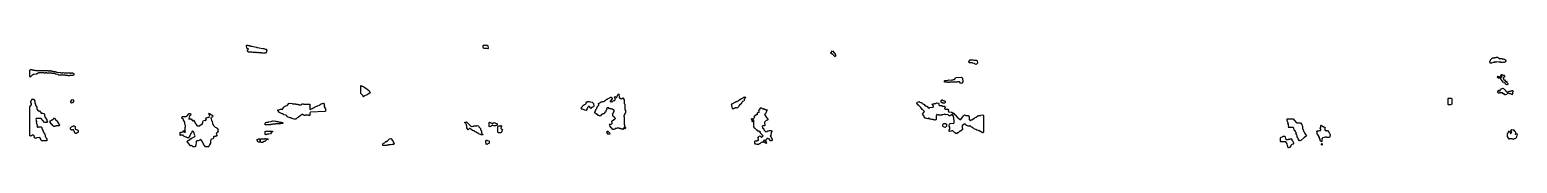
# Model space of a CAD drawing. Header units: millimetres. Extents: x 0 to 8202, y 0 to 569.
import ezdxf

# ---------------------------------------------------------------- set-up
doc = ezdxf.new("R2010")
doc.units = ezdxf.units.MM
doc.layers.add('C', color=7, linetype='Continuous')

msp = doc.modelspace()

# ---------------------------------------------------------------- linework, layer by layer
at = {"layer": 'C'}
for points in [[(1288.5, 524.3), (1287.2, 525.7), (1285.8, 524.3), (1281.6, 524.3), (1280.2, 525.7), (1277.5, 525.7), (1276, 524.3), (1274.6, 525.7), (1262.1, 525.7), (1260.7, 527.2), (1255.1, 525.7), (1253.7, 527.2), (1249.7, 527.2), (1248.2, 525.7), (1246.8, 527.2), (1232.9, 527.2), (1231.5, 528.6), (1225.9, 527.2), (1224.5, 528.6), (1212, 528.6), (1210.6, 530), (1206.5, 528.6), (1201.5, 535.1), (1201.5, 539.4), (1205.7, 545.1), (1203.7, 547.2), (1200.9, 547.2), (1197.3, 550.8), (1197.3, 556.5), (1194.6, 559.4), (1194.6, 566.6), (1196.8, 568.8), (1198.2, 567.4), (1203.8, 567.4), (1205.1, 565.9), (1210.7, 565.9), (1212.1, 564.5), (1217.7, 564.5), (1219.1, 563.1), (1224.6, 563.1), (1231.6, 560.2), (1251.1, 557.4), (1252.4, 555.9), (1258, 555.9), (1264.9, 553.1), (1284.4, 550.2), (1285.8, 548.8), (1291.4, 548.8), (1298.3, 545.9), (1303.9, 545.9), (1307.4, 542.3), (1307.4, 539.4), (1304.7, 536.5), (1304.7, 530.8), (1299.7, 524.3), (1288.5, 524.3)], [(2520.4, 550), (2508.3, 550), (2507, 551.4), (2505.6, 550), (2502.8, 551.5), (2499.4, 555.1), (2499.4, 566.6), (2501.5, 568.8), (2524.6, 567.4), (2526.6, 565.2), (2528, 549.4), (2525.9, 547.1), (2520.4, 550)], [(4427.7, 515.8), (4423.2, 520), (4420.9, 520), (4417.9, 523.7), (4417.9, 525.2), (4426.7, 536), (4437.7, 523.8), (4443.4, 513.7), (4443.4, 506.5), (4440.5, 502.8), (4427.7, 515.8)], [(8053, 469.3), (8050.2, 475.1), (8054, 485.2), (8058.3, 491.7), (8060.2, 491.7), (8063, 495.9), (8064.9, 495.9), (8065.9, 497.4), (8071.6, 497.4), (8072.5, 498.8), (8077.3, 498.8), (8078.2, 500.2), (8085.8, 500.2), (8086.7, 501.7), (8093.5, 501.7), (8097.3, 498.8), (8099.2, 498.8), (8101.1, 495.9), (8103, 495.9), (8106.7, 490.3), (8110.5, 494.5), (8117.2, 494.5), (8118.1, 493.1), (8123.8, 493.1), (8128.5, 490.2), (8132.3, 490.2), (8137.1, 487.3), (8139.5, 483.7), (8139.5, 482.2), (8135.2, 475.8), (8132.3, 472.9), (8124.8, 474.3), (8123.8, 472.9), (8115.3, 472.9), (8113.3, 471.4), (8112.3, 472.9), (8110.4, 472.9), (8106.7, 478.6), (8105.8, 478.6), (8103, 474.3), (8086.8, 475.7), (8085.9, 474.3), (8081, 474.3), (8080.1, 475.7), (8078.3, 475.7), (8074.5, 472.9), (8069.8, 472.9), (8065.9, 470), (8064, 471.4), (8059.3, 468.6), (8056.4, 468.6), (8055.5, 470), (8054.6, 468.6), (8053, 469.3)], [(0, 395.1), (0, 429.5), (2.9, 433.1), (12, 433.1), (13.1, 431.7), (17.6, 431.7), (18.7, 430.2), (31.1, 430.2), (32.3, 428.8), (50.3, 428.8), (51.4, 427.4), (57, 427.4), (58.1, 428.8), (72.8, 428.8), (73.9, 427.4), (77.2, 427.4), (78.4, 428.8), (94.2, 428.8), (95.4, 427.4), (103.2, 427.4), (105.5, 424.5), (107.7, 424.5), (109.9, 427.4), (112.3, 427.4), (113.4, 426), (115.6, 427.4), (116.8, 425.9), (121.3, 425.9), (122.4, 424.5), (129.2, 424.5), (131.4, 421.7), (141.6, 421.7), (142.7, 420.2), (147.2, 420.2), (148.3, 418.8), (169.7, 417.4), (170.8, 415.9), (175.4, 415.9), (176.5, 414.5), (183.1, 415.9), (184.3, 417.4), (190, 414.5), (221.6, 414.5), (222.7, 413.1), (226, 413.1), (227.1, 414.5), (236.2, 414.5), (237.3, 413.1), (240.7, 413.1), (243.6, 409.5), (243.6, 403.7), (240.7, 400), (220.4, 400), (219.3, 398.6), (210.2, 398.6), (209.1, 400), (197.8, 400), (196.7, 401.5), (185.4, 401.5), (184.3, 402.9), (180.9, 401.4), (179.8, 402.9), (167.4, 402.9), (166.3, 404.3), (165.2, 402.9), (160.6, 402.9), (155, 405.7), (146, 407.2), (144.8, 408.6), (140.3, 408.6), (138.1, 411.5), (122.3, 411.5), (121.2, 412.9), (95.3, 412.9), (94.1, 414.3), (90.9, 414.3), (89.7, 412.8), (88.5, 414.3), (86.3, 414.3), (85.2, 412.9), (79.5, 412.9), (78.4, 414.3), (75, 414.3), (72.8, 417.1), (71.7, 415.7), (61.6, 415.7), (60.4, 414.3), (50.3, 414.3), (49.2, 412.9), (45.8, 412.9), (37.9, 408.6), (35.6, 408.6), (34.5, 407.2), (19.9, 405.7), (15.3, 402.9), (13.1, 402.9), (2.9, 391.4), (0, 395.1)], [(5213.1, 462.9), (5207.2, 467.2), (5200, 468.6), (5198.8, 470), (5180.9, 470), (5177.9, 473.7), (5177.9, 476.6), (5185.7, 487.4), (5200.1, 487.4), (5206, 484.5), (5221.6, 484.5), (5224.6, 480.9), (5225.8, 467.9), (5219.2, 461.4), (5213.1, 462.9)], [(1838, 285.1), (1838, 287.9), (1825.5, 300.8), (1825.5, 343.7), (1827.7, 346), (1831.9, 341.7), (1834.7, 341.7), (1843, 337.4), (1859.7, 324.5), (1868, 320.2), (1871.5, 316.6), (1871.5, 313.7), (1878.5, 306.6), (1869.4, 298.6), (1866.6, 298.6), (1861, 294.3), (1858.3, 294.3), (1855.5, 291.5), (1845.8, 288.6), (1840.2, 282.8), (1838, 285.1)], [(5133.9, 356.5), (5127.3, 365.7), (5124.9, 365.7), (5123.8, 367.1), (5122.6, 365.7), (5119, 365.7), (5116.6, 367.1), (5113.1, 362.9), (5110.7, 364.3), (5108.3, 362.9), (5098.7, 362.9), (5097.5, 364.3), (5084.5, 364.3), (5083.3, 362.9), (5071.4, 362.9), (5070.2, 361.5), (5064.1, 361.5), (5061.7, 364.3), (5045, 364.3), (5042, 369.4), (5045.1, 373.1), (5049.9, 373.1), (5052.2, 371.7), (5053.4, 373.1), (5064.1, 374.5), (5065.3, 375.9), (5080.8, 374.5), (5085.7, 377.4), (5086.9, 375.9), (5089.2, 375.9), (5092.7, 378.8), (5098.7, 378.8), (5105.2, 385.2), (5108.2, 390.2), (5138.1, 391.7), (5142.3, 386.6), (5145.9, 365.1), (5139.3, 357.2), (5133.9, 356.5)], [(8092.8, 390.8), (8096.2, 396), (8098.2, 394.5), (8102, 394.5), (8105.4, 389.4), (8103, 384.3), (8095.3, 387.2), (8092.8, 390.8)], [(8129.4, 298.6), (8124.7, 300), (8120.9, 304.3), (8110.4, 304.3), (8107.7, 308.5), (8103.9, 302.9), (8097.2, 302.9), (8094.7, 306.5), (8094.7, 309.4), (8100, 318.8), (8103, 318.8), (8105.7, 314.6), (8110.4, 323), (8113.3, 325.9), (8117.1, 325.9), (8119, 328.8), (8123.8, 330.2), (8135.2, 318.8), (8139, 313.1), (8142.8, 310.2), (8145.6, 310.2), (8148.1, 306.6), (8147.1, 299.4), (8144.7, 295.8), (8136.6, 293.6), (8133.2, 294.3), (8129.4, 298.6)], [(8135.1, 357.2), (8131.3, 358.6), (8129.4, 361.5), (8124.7, 364.3), (8119, 370.1), (8107.1, 388), (8110.4, 393.1), (8112.3, 393.1), (8113.3, 394.6), (8115.3, 391.7), (8117.1, 391.7), (8119.4, 395.1), (8117.1, 398.6), (8115.3, 398.6), (8114.3, 397.1), (8110.9, 402.3), (8113.3, 405.9), (8117.2, 405.9), (8123.8, 401.7), (8125.6, 403.1), (8129.5, 403.1), (8132.9, 398), (8124.3, 386.5), (8124.3, 385.2), (8128.6, 377.4), (8132.4, 375.9), (8138.1, 367.3), (8139.9, 366), (8142.7, 370.3), (8145.2, 366.6), (8143.3, 363.7), (8149.9, 356.6), (8150.9, 352.3), (8148.4, 348.5), (8147.5, 350), (8146.6, 348.6), (8137.9, 352.9), (8135.1, 357.2)], [(60.9, 49.4), (54.7, 57.2), (39, 55.7), (37.9, 54.3), (31.1, 54.3), (28.8, 52.9), (25.9, 56.5), (25.9, 60.8), (23.7, 63.7), (23.7, 66.5), (19.8, 71.4), (17.6, 70), (13.1, 70), (9.7, 67.2), (5.2, 67.2), (4.1, 65.7), (0, 69.4), (0, 228), (10.1, 240.9), (10.1, 246.5), (6.8, 250.8), (6.8, 258), (10.1, 262.3), (11.3, 268), (14.2, 271.7), (15.4, 270.2), (21, 268.8), (27.2, 260.9), (27.2, 258), (26.1, 256.6), (27.2, 255.2), (27.2, 248), (31.7, 242.3), (31.7, 236.6), (38.5, 225.2), (39.6, 215.2), (46.9, 205.9), (53.7, 205.9), (62.7, 193.1), (69.4, 193.1), (75.1, 190.2), (78.5, 190.2), (81.3, 186.6), (81.3, 176.6), (82.5, 175.2), (82.5, 172.3), (93.7, 155.2), (94.8, 149.5), (98.3, 145.1), (95.4, 141.5), (81.7, 141.5), (63.7, 162.9), (35.6, 162.9), (32.9, 159.4), (35.1, 153.7), (35.1, 148), (38.5, 143.7), (36.3, 138), (39.6, 133.7), (39.6, 129.5), (41.9, 126.6), (38.5, 120.9), (42.4, 115.9), (46.8, 115.9), (47.9, 117.4), (63.8, 117.4), (66.7, 113.7), (66.7, 108), (68.9, 105.2), (68.9, 102.3), (74.6, 95.2), (74.6, 92.3), (75.7, 90.9), (74.6, 88), (82.5, 76.6), (82.5, 73.7), (84.7, 70.9), (85.8, 63.7), (89.2, 59.5), (90.3, 53.7), (93.7, 49.5), (96, 43.7), (93.1, 40), (87.5, 40), (86.3, 38.6), (66.5, 39.3), (62, 45.1), (60.9, 49.4)], [(226.5, 256.6), (232.7, 265.9), (238.4, 267.4), (241.3, 263.7), (241.3, 256.5), (235.1, 250), (232.8, 250), (229.4, 247.1), (226.5, 250.8), (226.5, 256.6)], [(1457.5, 159.3), (1445.7, 162.9), (1438.8, 167.2), (1433.2, 167.2), (1422, 172.9), (1416.5, 180.1), (1413.7, 181.5), (1401.2, 182.9), (1398.4, 184.3), (1394.2, 188.6), (1391.5, 188.6), (1377.5, 195.8), (1368.4, 206.5), (1368.4, 208), (1370.6, 210.2), (1378.9, 211.7), (1383.1, 214.5), (1394.2, 214.5), (1400.5, 225.2), (1403.9, 228.8), (1412.3, 233.1), (1419.3, 234.5), (1430.4, 247.4), (1447.2, 245.9), (1448.6, 244.5), (1456.9, 244.5), (1458.3, 243.1), (1466.6, 243.1), (1468, 241.7), (1476.4, 241.7), (1477.8, 240.2), (1484.7, 240.2), (1486.1, 238.8), (1494.5, 238.8), (1495.8, 237.4), (1499.9, 243.1), (1508.4, 243.1), (1509.8, 241.7), (1541.7, 241.7), (1546.7, 238), (1543.9, 233.7), (1543.9, 229.4), (1542.6, 228), (1543.9, 226.6), (1543.9, 215.2), (1545.9, 213.1), (1557, 217.4), (1562.5, 221.7), (1565.3, 221.7), (1568.1, 224.5), (1570.9, 224.5), (1576.4, 228.8), (1583.4, 230.2), (1586.2, 233.1), (1589, 233.1), (1597.3, 237.4), (1600.1, 240.2), (1602.9, 240.2), (1605.7, 243.1), (1608.5, 243.1), (1615.5, 247.4), (1616.9, 246), (1619.6, 247.4), (1623.2, 242.3), (1623.2, 235.2), (1624.6, 233.7), (1624.6, 230.8), (1623.2, 229.4), (1623.2, 226.6), (1631.6, 216.6), (1630.2, 213.7), (1631.6, 212.3), (1630.1, 210.8), (1630.1, 203.7), (1628, 201.5), (1547.3, 198.6), (1543.9, 195.1), (1546.7, 190.8), (1543.9, 187.9), (1543.9, 182.2), (1541.8, 180), (1538.9, 180), (1537.5, 181.5), (1519.5, 181.5), (1518.1, 180), (1513.9, 180), (1506.9, 182.9), (1502.8, 187.1), (1497.3, 181.5), (1493.1, 180), (1480.6, 168.6), (1475, 165.8), (1466.6, 158.6), (1457.5, 159.3)], [(3060.5, 208.6), (3048.3, 214.3), (3043.4, 214.3), (3039, 219.4), (3048.8, 229.5), (3048.8, 230.9), (3053.1, 235.9), (3059.2, 240.2), (3064.1, 241.6), (3068.3, 246.6), (3068.3, 249.5), (3072.6, 254.5), (3075.1, 254.5), (3076.3, 255.9), (3084.9, 257.4), (3089.8, 254.5), (3100.8, 253.1), (3108.8, 245.2), (3111.2, 230.8), (3108.1, 227.2), (3103.3, 225.8), (3100.8, 222.9), (3097.1, 222.9), (3093.4, 218.5), (3089.1, 223.7), (3089.1, 226.5), (3086.1, 230), (3083.6, 230), (3082.4, 231.4), (3075.8, 223.7), (3075.8, 220.8), (3072.2, 216.5), (3072.2, 212.2), (3067.8, 207.2), (3060.5, 208.6)], [(3216, 102.2), (3198.9, 122.2), (3197.6, 125.1), (3198.9, 126.6), (3196.4, 129.4), (3199.6, 133.1), (3200.9, 131.7), (3208.1, 131.7), (3211.1, 135.2), (3209.9, 148), (3220.3, 157.4), (3225.2, 157.4), (3230.6, 162.3), (3230.6, 163.7), (3225.2, 170.1), (3220.3, 172.9), (3216, 178), (3216, 182.2), (3214.7, 183.7), (3215.9, 185.1), (3213.5, 188), (3218.4, 193.7), (3218.4, 196.6), (3223.3, 202.3), (3223.3, 206.5), (3220.3, 210), (3216.6, 210), (3210.6, 215.7), (3208.1, 214.3), (3205.7, 217.1), (3203.2, 215.7), (3202, 217.2), (3197.1, 217.2), (3192.2, 221.5), (3183.8, 221.5), (3180.8, 218), (3183.3, 215.1), (3175.9, 206.5), (3175.9, 203.7), (3177.2, 202.3), (3174, 198.5), (3172.7, 200), (3168.6, 195.1), (3168.6, 192.2), (3165.5, 188.6), (3161.8, 188.6), (3156.9, 184.3), (3152, 184.3), (3144.7, 175.7), (3137.3, 180), (3134.9, 180), (3130, 184.3), (3127.6, 184.3), (3113.4, 196.5), (3122, 208), (3122, 212.3), (3126.9, 218), (3126.9, 220.9), (3129.3, 223.7), (3129.3, 226.6), (3137.9, 236.6), (3136.6, 245.2), (3141, 250.2), (3147.1, 251.7), (3150.7, 254.5), (3154.4, 254.5), (3155.6, 255.9), (3165.4, 257.4), (3173.9, 264.5), (3178.8, 265.9), (3182.5, 268.8), (3184.9, 268.8), (3189.8, 273.1), (3194.7, 274.5), (3197.1, 277.4), (3203.2, 280.2), (3205.7, 280.2), (3211.3, 273.7), (3211.3, 272.2), (3200.3, 258), (3200.3, 256.6), (3203.3, 253.1), (3208.1, 257.4), (3211.8, 254.6), (3219.1, 263.1), (3222.8, 260.3), (3228.2, 266.6), (3228.2, 269.5), (3230.6, 272.3), (3223.3, 279.4), (3227.7, 284.6), (3235, 277.4), (3237.9, 280.9), (3239.2, 286.6), (3245.2, 293.7), (3244, 295.1), (3247.2, 298.9), (3250.4, 295.1), (3247.9, 290.9), (3250.3, 288), (3250.3, 285.2), (3251.6, 283.7), (3250.3, 282.3), (3251.6, 279.4), (3250.4, 278), (3254.5, 273.1), (3255.7, 274.6), (3260.6, 270.3), (3264.2, 273.1), (3266.7, 273.1), (3270.4, 277.4), (3274.8, 272.3), (3273.5, 270.8), (3277.2, 265.2), (3278.4, 245.2), (3280.8, 242.3), (3280.8, 239.5), (3282.1, 238), (3282.1, 210.9), (3284.5, 208), (3284.5, 193.7), (3282.1, 190.8), (3282.1, 188), (3278.4, 183.7), (3278.4, 180.8), (3276, 176.5), (3276, 173.7), (3277.2, 172.3), (3277.2, 129.5), (3280.9, 125.1), (3278.4, 119.4), (3284.5, 112.3), (3284.5, 109.4), (3281.3, 105.7), (3276.5, 111.4), (3270.4, 102.8), (3266.7, 107.1), (3263.1, 104.3), (3260.6, 104.3), (3258.1, 107.2), (3250.8, 107.2), (3249.6, 108.6), (3239.9, 110), (3233.8, 107.2), (3228.9, 107.2), (3226.5, 104.3), (3220.4, 102.9), (3219.2, 101.4), (3216, 102.2)], [(3874.1, 217.9), (3871.4, 235.1), (3868.7, 238), (3873.5, 243.1), (3889.6, 253.1), (3892.3, 253.1), (3894.9, 255.9), (3900.3, 257.4), (3903, 260.2), (3905.7, 260.2), (3916.4, 268.8), (3919.1, 268.8), (3924.4, 273.1), (3927.1, 273.1), (3929.8, 275.9), (3932.5, 275.9), (3937.8, 280.2), (3940.5, 280.2), (3943.2, 283.1), (3948.1, 279.4), (3942.7, 275.1), (3942.7, 272.2), (3940, 268), (3940, 262.2), (3936.6, 258.6), (3929.9, 257.2), (3927.9, 255.1), (3926.6, 250.8), (3923.9, 247.9), (3923.9, 245.1), (3920.5, 241.5), (3917.8, 241.5), (3909.2, 232.2), (3907.8, 226.5), (3904.4, 222.9), (3900.4, 220), (3897.6, 221.5), (3889.7, 221.5), (3885.6, 218.6), (3883, 218.6), (3878.9, 214.3), (3874.1, 217.9)], [(5089.2, 94.3), (5083.3, 94.3), (5082.1, 92.9), (5071.3, 91.5), (5068.2, 95.1), (5073, 103.7), (5073, 108), (5074.2, 109.5), (5074.2, 115.1), (5069.4, 120.8), (5071.8, 132.3), (5074.9, 135.9), (5095.1, 137.4), (5098, 140.9), (5096.9, 153.7), (5095.7, 155.1), (5095.7, 169.4), (5094.5, 170.8), (5094.5, 175.1), (5088, 184.3), (5085.7, 184.3), (5079.7, 180), (5076.1, 180), (5072.6, 177.2), (5068.9, 177.2), (5062.9, 184.3), (5052.2, 182.9), (5049.8, 185.7), (5047.4, 185.7), (5046.3, 187.1), (5040.4, 184.3), (5033.2, 182.9), (5032, 181.4), (5030.8, 182.9), (5028.5, 182.9), (5027.3, 181.5), (5018.8, 181.5), (5017.7, 182.8), (5016.5, 181.5), (5010.5, 181.5), (5009.3, 182.9), (5004.6, 182.9), (5002.2, 184.3), (4998.1, 178), (4998.1, 158), (4995, 154.3), (4993.8, 155.7), (4989.1, 154.3), (4987.8, 155.7), (4981.9, 155.7), (4980.7, 157.2), (4974.8, 157.2), (4968.8, 160), (4962.8, 160), (4956.9, 167.1), (4952.2, 161.5), (4943.7, 162.9), (4942.6, 164.3), (4937.8, 164.3), (4931.2, 172.2), (4931.2, 175.1), (4922.8, 186.6), (4933.5, 200.8), (4922.3, 212.9), (4921.1, 212.9), (4913.9, 222.9), (4912.8, 222.9), (4900.8, 237.2), (4899.6, 237.2), (4890.7, 248), (4890.7, 249.5), (4893.7, 253.1), (4903.2, 254.5), (4904.4, 256), (4911.6, 250.3), (4912.8, 251.7), (4917.6, 251.7), (4927.1, 241.7), (4930.7, 241.7), (4937.9, 233.1), (4941.5, 233.1), (4943.8, 230.2), (4946.2, 230.2), (4956.9, 218.8), (4958, 218.8), (4962.8, 224.5), (4980.7, 225.9), (4983.6, 229.5), (4983.6, 230.8), (4979.5, 235.8), (4975.2, 239.4), (4978.3, 243.1), (4987.8, 244.5), (4989, 245.9), (4993.8, 245.9), (4999.8, 248.8), (5004.6, 247.4), (5010.6, 250.3), (5013.6, 246.6), (5013.6, 238), (5016.5, 234.5), (5027.3, 234.5), (5030.8, 231.7), (5041.6, 231.7), (5044, 230.2), (5047, 226.6), (5047, 223.7), (5044.6, 220.8), (5044.6, 218), (5047.5, 214.5), (5061.8, 214.5), (5066.1, 209.4), (5064.9, 202.3), (5067.8, 198.8), (5080.9, 197.4), (5082.1, 196), (5086.9, 197.4), (5090.4, 193.1), (5092.8, 193.1), (5101.2, 183.1), (5103.6, 183.1), (5113.1, 170.2), (5129.8, 157.4), (5133.3, 157.4), (5143.4, 169.5), (5148.1, 178.1), (5153.6, 183.1), (5160.7, 178.8), (5173.9, 178.8), (5179.3, 172.3), (5179.3, 160.9), (5180.5, 159.5), (5180.5, 156.6), (5184.6, 151.7), (5186.9, 151.7), (5191.7, 155.9), (5194.1, 155.9), (5201.2, 160.2), (5203.6, 163.1), (5207.2, 163.1), (5213.1, 168.8), (5219.1, 170.2), (5227.4, 177.4), (5229.8, 177.4), (5233.4, 180.2), (5241.7, 180.2), (5242.9, 181.7), (5256.1, 183.1), (5259.2, 179.5), (5259.2, 88), (5256.1, 84.3), (5253.7, 84.3), (5245.4, 90), (5244.2, 88.6), (5237, 94.3), (5233.4, 94.3), (5231, 97.2), (5221.5, 98.6), (5216.7, 102.9), (5209.5, 104.3), (5203.6, 110), (5201.2, 110), (5196.4, 115.7), (5192.9, 115.7), (5185.7, 121.5), (5183.4, 121.5), (5182.2, 120), (5173.8, 120), (5167.8, 124.3), (5165.5, 124.3), (5160.7, 127.2), (5154.8, 134.3), (5152.4, 131.5), (5147.7, 130), (5138.8, 120.8), (5141.2, 115.2), (5141.2, 109.5), (5142.3, 108), (5142.3, 102.2), (5139.3, 98.6), (5132.1, 92.9), (5129.8, 92.9), (5125, 90.1), (5119.1, 84.3), (5113.1, 82.9), (5109.5, 78.6), (5101.1, 82.9), (5096.3, 88.6), (5089.2, 94.3)], [(5026.5, 253.7), (5026.5, 259.4), (5025.3, 262.3), (5028.4, 265.9), (5030.8, 265.9), (5034.4, 263.1), (5039.2, 263.1), (5044, 260.2), (5048.2, 255.2), (5048.2, 250.8), (5045.1, 247.2), (5032.5, 247.9), (5026.5, 253.7)], [(7822.7, 237.9), (7821.2, 239.4), (7821.2, 273.7), (7823.4, 276), (7826.2, 274.5), (7838.7, 274.5), (7840.8, 272.3), (7840.8, 242.2), (7834.5, 238.6), (7822.7, 237.9)], [(8165.5, 300), (8159.8, 300), (8158.8, 301.5), (8153.1, 302.9), (8150.7, 308), (8153.1, 311.6), (8158.8, 313.1), (8159.8, 314.5), (8163.7, 314.5), (8164.6, 313.1), (8169.3, 315.9), (8172.1, 315.9), (8173, 317.4), (8176.9, 317.4), (8179.4, 313.7), (8178.4, 312.2), (8178.4, 309.4), (8176.5, 306.5), (8176.5, 300.8), (8175.6, 297.9), (8173.1, 294.2), (8171.1, 297.2), (8166.4, 298.6), (8165.5, 300)], [(120, 132.9), (118.9, 132.9), (110.4, 143.7), (110.4, 145.2), (114.4, 150.2), (120, 153.1), (122.3, 155.9), (124.6, 155.9), (130.2, 161.7), (132.4, 161.7), (135.9, 166), (143.8, 154.5), (144.9, 154.5), (154.6, 142.3), (154.6, 140.9), (164.7, 126.6), (161.8, 122.9), (153.9, 122.9), (152.8, 121.5), (146.1, 121.5), (144.9, 120), (138.2, 120), (137, 118.6), (133, 119.3), (126.8, 124.3), (120, 132.9)], [(909.8, 8.6), (908.6, 7.2), (900.9, 7.2), (893.4, 14.3), (890.8, 11.5), (885.7, 11.5), (880.6, 18.6), (876.1, 22.2), (876.1, 26.5), (871.1, 30.8), (867.2, 36.6), (869.2, 40.2), (874.3, 41.6), (879.3, 45.9), (881.9, 45.9), (888.2, 51.6), (893.3, 53.1), (895.8, 55.9), (904.7, 60.2), (907.3, 63.1), (909.8, 63.1), (912.9, 66.6), (909.1, 75.1), (906.6, 77.9), (906.6, 82.3), (904, 87.9), (899.6, 92.9), (897.2, 94.3), (895.3, 92.2), (891.5, 83.6), (887.7, 79.4), (882.6, 66.5), (874.3, 54.3), (873, 55.7), (869.2, 55.7), (862.8, 60), (860.3, 60), (854, 64.3), (851.5, 64.3), (850.2, 62.8), (845.1, 70), (841.2, 70), (840, 71.4), (838.8, 70), (833.7, 70), (831.1, 68.6), (829.1, 70.8), (829.1, 85.2), (831.1, 87.4), (836.2, 86), (837.4, 87.4), (840, 87.4), (842.5, 90.3), (845.1, 88.8), (846.9, 90.9), (845.6, 93.7), (847.6, 96), (850.2, 94.5), (852.7, 96), (854.8, 93.7), (852.7, 91.4), (850.2, 92.9), (848.4, 90.8), (851.5, 87.4), (854, 87.4), (855.3, 86), (858.3, 89.4), (855.8, 93.7), (857.1, 95.2), (857.1, 100.8), (855.8, 103.7), (857.1, 105.2), (857.1, 113.7), (859.6, 118), (858.3, 119.4), (858.3, 125.1), (854.5, 130.8), (854.5, 142.2), (846.9, 153.7), (846.9, 156.5), (840.6, 163.7), (839.3, 170.9), (841.2, 173.1), (853.9, 173.1), (855.2, 174.5), (861.6, 174.5), (862.8, 175.9), (865.4, 175.9), (867.9, 177.4), (879.3, 190.2), (885.8, 190.2), (889, 183.7), (884.5, 178.6), (882, 178.6), (880.1, 176.5), (881.4, 173.7), (878.8, 170.8), (878.8, 168), (880.1, 166.6), (876.3, 160.9), (878.1, 158.8), (881.9, 161.7), (888.3, 158.8), (890.8, 160.3), (897.2, 150.3), (902.3, 153.1), (914.4, 135.2), (915.7, 130.9), (922.6, 123.1), (925.1, 121.7), (936.5, 121.7), (947.9, 131.7), (950.4, 131.7), (952.3, 133.7), (952.3, 136.6), (953.5, 138), (953.5, 145.2), (958, 151.6), (964.5, 153.1), (968.2, 150.3), (973.8, 156.6), (968.7, 162.3), (973.3, 167.4), (979.6, 168.8), (980.9, 170.2), (987.3, 168.8), (989.1, 170.9), (990.4, 178), (992.9, 180.8), (985.2, 188), (988.5, 191.7), (997.5, 187.4), (1001.3, 183.1), (1003.8, 183.1), (1010.9, 176.6), (1010.9, 175.1), (1006.4, 170), (1001.2, 168.6), (1000, 170), (998.2, 166.6), (1000.7, 160.9), (1002, 152.3), (1005.8, 148), (1005.8, 143.7), (1008.3, 138), (1008.3, 133.7), (1010.9, 129.4), (1010.9, 126.6), (1022.9, 114.5), (1028, 113.1), (1031.7, 108.9), (1033, 110.3), (1037.5, 106.6), (1037.5, 102.3), (1038.8, 100.9), (1036.3, 96.5), (1038.8, 89.4), (1036.8, 87.2), (1034.3, 87.2), (1028.7, 79.4), (1032.5, 75.1), (1030, 72.3), (1031.2, 70.9), (1031.2, 67.9), (1029.2, 65.7), (1024.1, 65.7), (1022.9, 64.3), (1020.3, 64.3), (1019, 65.7), (1017.8, 64.3), (1015.3, 64.3), (1013.4, 62.2), (1013.4, 55.1), (1008.9, 50), (1001.3, 48.6), (999.4, 46.5), (999.4, 43.7), (996.9, 39.4), (996.9, 26.5), (990.6, 17.9), (986.7, 7.9), (984.8, 5.7), (968.2, 5.7), (957.4, 20.8), (952.3, 33.7), (942.8, 47.1), (928.9, 40), (921.3, 40), (916.9, 35.1), (915.7, 13.7), (914.4, 12.2), (914.4, 7.9), (912.4, 5.7), (909.8, 8.6)], [(4002.2, 21.5), (3997.4, 26.5), (3998.7, 29.4), (3998.7, 38), (4004.9, 41.7), (4006.3, 40.2), (4008.9, 40.2), (4010.2, 41.7), (4015.6, 41.7), (4017.5, 43.7), (4017.5, 47.9), (4016.1, 49.4), (4018.8, 52.3), (4013.4, 56.5), (4022.2, 65.9), (4027.7, 67.4), (4033.1, 60.2), (4034.3, 60.2), (4035.7, 61.7), (4038.3, 61.7), (4044.3, 68), (4026.9, 83.7), (4026.9, 86.6), (4029.5, 89.4), (4027.6, 91.4), (4025, 90), (4020.9, 92.9), (4018.3, 91.4), (4014.2, 95.8), (4010.2, 97.2), (3997.4, 109.4), (3993.4, 116.5), (3992.1, 125.1), (3990.7, 126.6), (3992, 128), (3992, 153.7), (3990.1, 155.7), (3988.2, 153.7), (3988.2, 146.5), (3986.1, 144.3), (3984, 146.5), (3984, 152.3), (3980, 160.9), (3982.1, 163.1), (3984.8, 160.2), (3988.7, 161.6), (3997.4, 170.8), (3994.7, 173.7), (3996.8, 177.3), (4007.6, 186), (4010.2, 183.1), (4012.2, 185.2), (4013.5, 188), (4013.5, 193.7), (4016.9, 197.4), (4019.6, 196), (4021.5, 198), (4020.2, 208), (4028.2, 215.1), (4025.5, 218), (4029, 221.7), (4035.7, 221.7), (4039.8, 217.4), (4043.8, 217.4), (4045.1, 216), (4046.4, 217.4), (4050.5, 213.1), (4053.1, 214.5), (4057.2, 210.2), (4063.9, 211.7), (4066, 209.4), (4063.3, 206.5), (4063.3, 200.8), (4057.9, 195.1), (4059.3, 192.2), (4051.2, 185.1), (4057.9, 176.6), (4057.9, 172.3), (4071.3, 158), (4067.9, 152.9), (4061.2, 151.5), (4053.9, 145.1), (4051.2, 140.8), (4052.6, 123.7), (4050.5, 121.5), (4045, 121.5), (4042.4, 124.3), (4039.1, 120.8), (4039.1, 118), (4040.5, 116.6), (4039.2, 115.1), (4041.9, 112.3), (4040.5, 110.9), (4047.2, 105.2), (4048.5, 99.5), (4058.5, 88.8), (4063.8, 91.7), (4066.5, 91.7), (4069.2, 94.5), (4073.2, 94.5), (4078.6, 97.4), (4088, 95.9), (4094.1, 92.3), (4092.1, 88.6), (4088.7, 86.5), (4088.7, 79.4), (4086, 76.5), (4086, 73.7), (4088.8, 70.8), (4083.4, 65.1), (4088.7, 60.9), (4088.7, 55.2), (4094.1, 49.4), (4092.8, 46.6), (4094.1, 45.1), (4089.3, 40), (4085.2, 40), (4079.8, 47.2), (4076.4, 49.4), (4077.8, 50.8), (4075.9, 52.9), (4073.2, 51.4), (4071.8, 52.9), (4066.6, 52.9), (4061.9, 49.4), (4061.9, 47.9), (4054.4, 40), (4050.4, 45.7), (4047.2, 42.2), (4047.2, 39.4), (4044.5, 36.5), (4045.9, 32.2), (4043.7, 30), (4041, 32.9), (4038.4, 32.9), (4033.1, 30.1), (4026.4, 22.9), (4022.3, 22.9), (4018.3, 18.6), (4016.9, 20), (4013, 20), (4011.6, 18.6), (4004.9, 21.5), (4002.2, 21.5)], [(243.4, 96.5), (240.6, 100), (235.1, 100), (233.9, 98.6), (231.6, 98.6), (230.5, 100), (227.1, 100), (224.2, 103.7), (224.2, 110.9), (229.3, 117.4), (240.6, 123.1), (245.2, 123.1), (250.3, 118), (250.3, 106.6), (253.1, 103.1), (258.7, 101.6), (259.9, 100.2), (263.2, 100.2), (266.1, 96.6), (267.2, 88), (264.4, 84.3), (259.9, 82.9), (256.5, 80), (251.3, 80.8), (244.5, 92.2), (243.4, 96.5)], [(1298.9, 127.9), (1297.5, 129.4), (1298.9, 130.9), (1298.9, 136.6), (1302.4, 140.2), (1308, 143.1), (1316.3, 143.1), (1317.7, 144.5), (1330.3, 145.9), (1338.6, 150.2), (1345.6, 148.8), (1348.4, 150.2), (1355.3, 147.4), (1359.5, 147.4), (1360.9, 145.9), (1370.6, 145.9), (1377.6, 143.1), (1387.4, 143.1), (1388.8, 141.7), (1392.9, 141.7), (1397.9, 138), (1395.7, 135.7), (1383.2, 135.7), (1381.8, 134.3), (1372.1, 134.3), (1370.7, 132.9), (1355.4, 132.9), (1354, 131.5), (1338.7, 131.5), (1337.3, 130), (1328.9, 130), (1327.5, 128.6), (1317.8, 128.6), (1316.4, 127.2), (1298.9, 127.9)], [(1298.9, 75.1), (1298.9, 90.9), (1301, 93.1), (1309.5, 93.1), (1310.8, 91.7), (1312.2, 93.1), (1337.3, 93.1), (1339.5, 90.8), (1331.1, 83.6), (1327.6, 78.6), (1317.8, 77.2), (1316.4, 75.7), (1308.1, 75.7), (1303.9, 72.9), (1298.9, 75.1)], [(2475.8, 78.6), (2473.1, 81.5), (2470.4, 81.5), (2467.7, 84.3), (2460.9, 87.2), (2458.2, 90), (2455.5, 90), (2450.1, 94.3), (2446.1, 94.3), (2443.4, 97.2), (2440.7, 97.2), (2437.9, 100.1), (2425.8, 107.2), (2424.5, 107.2), (2417.7, 100), (2410.2, 110.8), (2410.2, 123.7), (2408.8, 125.1), (2408.8, 127.9), (2406.2, 130.8), (2404.8, 135.1), (2398, 140.8), (2400.1, 143.1), (2406.9, 143.1), (2408.3, 144.6), (2434, 118.8), (2446.1, 120.2), (2447.4, 121.7), (2454.2, 121.7), (2455.5, 123.1), (2465, 123.1), (2466.4, 124.5), (2473.2, 123.1), (2476.6, 119.5), (2476.6, 116.6), (2484.7, 108), (2486.1, 100.9), (2491.5, 92.3), (2491.5, 82.3), (2494.9, 77.3), (2498.3, 75.2), (2496.2, 71.5), (2490, 72.2), (2475.8, 78.6)], [(2533.2, 140.9), (2535.3, 143.1), (2550.2, 136), (2559.7, 141.7), (2573.2, 134.5), (2575.9, 136), (2578, 133.7), (2578, 126.5), (2575.9, 124.3), (2570.5, 124.3), (2569.2, 122.9), (2558.3, 121.5), (2552.9, 124.3), (2550.2, 124.3), (2538, 117.2), (2533.2, 119.4), (2533.2, 140.9)], [(2581.9, 87.9), (2581.9, 119.5), (2588, 123.1), (2597.5, 123.1), (2598.9, 124.6), (2601, 122.3), (2601, 117.9), (2599.6, 116.5), (2598.3, 108), (2601.6, 104.5), (2604.3, 104.5), (2606.4, 100.9), (2603.7, 93.7), (2603.7, 89.4), (2597.6, 82.9), (2585.3, 84.3), (2581.9, 87.9)], [(3190.4, 75), (3181.8, 86.5), (3181.8, 89.5), (3184.9, 93.1), (3187.4, 93.1), (3199.1, 82.3), (3199.1, 79.4), (3196, 75.8), (3190.4, 75)], [(5034.9, 120.8), (5034.9, 129.5), (5040.3, 134.5), (5049.9, 136), (5054.1, 130.9), (5055.3, 120.8), (5049.9, 114.3), (5046.9, 113.6), (5037.9, 117.2), (5034.9, 120.8)], [(6994, 50.8), (6992.6, 56.5), (6988.5, 60.8), (6988.5, 66.5), (6985.7, 73.6), (6980.2, 78), (6983, 82.3), (6983, 85.1), (6978.9, 89.4), (6980.2, 92.3), (6978.2, 94.3), (6975.5, 94.3), (6972, 97.9), (6972, 102.2), (6969.3, 105.1), (6969.3, 109.4), (6965.9, 112.9), (6941.2, 112.9), (6939.1, 115.1), (6943.2, 119.4), (6940.5, 126.5), (6940.5, 132.2), (6936.3, 136.5), (6939.1, 140.8), (6935, 145.1), (6933.6, 157.9), (6932.2, 159.4), (6934.4, 161.7), (6966, 161.7), (6983.8, 140.2), (6986.5, 138.8), (7007.1, 138.8), (7014.7, 129.5), (7016.1, 122.3), (7017.5, 120.9), (7017.5, 106.6), (7021.6, 102.3), (7024.3, 92.3), (7027, 89.5), (7031.2, 79.5), (7040.8, 66.5), (7029.1, 57.2), (7025, 55.8), (7008.5, 41.5), (7003, 38.6), (7000.8, 39.3), (6994, 50.8)], [(7111.9, 53.7), (7111.9, 58), (7106.4, 66.5), (7106.4, 69.4), (7099.5, 78), (7099.5, 88), (7096.8, 92.3), (7098.9, 94.5), (7107.1, 94.5), (7111.2, 97.4), (7116.7, 97.4), (7118.7, 99.5), (7118.7, 105.1), (7116, 107.9), (7116, 110.9), (7118.7, 113.7), (7118.7, 123.7), (7120.9, 126), (7133.2, 117.4), (7136, 117.4), (7140.1, 114.5), (7142.2, 112.3), (7140.9, 109.4), (7140.9, 99.5), (7142.9, 97.4), (7145.6, 97.4), (7148.3, 94.5), (7151, 95.9), (7156.6, 95.9), (7164.1, 86.6), (7166.9, 79.5), (7172.4, 73.7), (7171, 72.2), (7171, 69.4), (7168.3, 66.5), (7168.3, 60.8), (7166.2, 58.6), (7151, 58.6), (7149.6, 60), (7142.8, 60), (7137.4, 57.2), (7129.2, 55.8), (7127.1, 53.7), (7127.1, 50.8), (7124.4, 47.9), (7124.4, 36.5), (7122.2, 34.3), (7114.6, 42.2), (7114.6, 49.4), (7111.9, 53.7)], [(8157.9, 48.5), (8147.8, 63.7), (8148.8, 66.6), (8148.8, 80.9), (8151.3, 84.6), (8152.2, 83.2), (8158.9, 94.6), (8161.3, 90.9), (8162.3, 85.2), (8165.6, 80.2), (8167.3, 80.2), (8171.5, 86.6), (8166.8, 93.7), (8172.1, 101.7), (8178.7, 100.2), (8179.7, 101.7), (8186.4, 93.1), (8190.2, 91.6), (8192.7, 88), (8191.7, 86.5), (8191.7, 82.3), (8189.8, 78), (8192.1, 74.5), (8193, 74.5), (8197.8, 81.8), (8202.1, 73.7), (8199.3, 68), (8200.2, 66.6), (8198.3, 63.7), (8198.3, 60.9), (8199.3, 59.4), (8192.1, 51.5), (8185.5, 50), (8181.6, 47.2), (8175, 50), (8158.9, 50), (8157.9, 48.5)], [(1260, 32.2), (1253, 45.1), (1255.1, 47.4), (1257.9, 47.4), (1260.7, 50.2), (1266.3, 50.2), (1268.5, 48), (1268.5, 33.7), (1266.3, 31.4), (1263.5, 32.9), (1260, 32.2)], [(1276.7, 30.7), (1272.5, 33.6), (1272.5, 48), (1274.6, 50.2), (1296.9, 50.2), (1298.3, 51.7), (1301.1, 51.7), (1302.5, 50.2), (1309.4, 50.2), (1312.2, 51.7), (1314.4, 49.4), (1312.3, 47.2), (1305.3, 44.3), (1295.6, 35.7), (1292.8, 35.7), (1283, 30), (1276.7, 30.7)], [(1947.7, 13.6), (1946.2, 15.1), (1947.6, 16.6), (1947.6, 23.7), (1949.7, 25.9), (1956.7, 28.8), (1963.6, 35.9), (1966.4, 35.9), (1974.7, 41.6), (1984.4, 50.2), (1991.4, 53.1), (2001.9, 39.5), (2010.2, 23.7), (2006.7, 20), (1998.4, 20), (1991.4, 17.2), (1977.6, 17.2), (1976.2, 15.7), (1970.6, 15.7), (1969.2, 14.3), (1962.3, 14.3), (1960.9, 12.9), (1947.7, 13.6)], [(2517, 29.4), (2515.6, 30.8), (2515.6, 40.9), (2517.7, 43.1), (2520.5, 43.1), (2521.9, 41.7), (2531.3, 40.2), (2533.4, 38), (2533.4, 26.5), (2531.3, 24.3), (2525.9, 22.9), (2521.8, 18.6), (2517, 20.8), (2517, 29.4)], [(4053.7, 33.7), (4055.8, 36), (4059.8, 33.1), (4062.5, 34.5), (4064.6, 32.3), (4063.3, 29.4), (4064.6, 28), (4061.2, 24.3), (4053.7, 30.8), (4053.7, 33.7)], [(6935, 12.2), (6933.6, 23.7), (6926.1, 34.3), (6898.7, 34.3), (6896.6, 36.5), (6896.6, 56.6), (6900.1, 60.2), (6907, 61.7), (6911.1, 64.5), (6919.4, 66), (6922.9, 60.9), (6924.2, 50.9), (6928.9, 46), (6930.3, 47.4), (6938.5, 47.4), (6939.9, 48.8), (6948.1, 48.8), (6949.5, 50.2), (6957.8, 50.2), (6959.9, 48), (6959.9, 43.7), (6965.4, 38), (6966.7, 32.3), (6969.5, 28), (6964.6, 21.5), (6959.2, 18.6), (6954.4, 13.7), (6954.4, 12.2), (6945.4, 2.9), (6941.3, 0), (6936.4, 5.1), (6936.4, 10.8), (6935, 12.2)], [(7125, 24.6), (7127.1, 22.3), (7127.1, 17.9), (7125, 15.7), (7122.8, 17.9), (7122.8, 22.3), (7125, 24.6)]]:
    msp.add_lwpolyline(points, close=True, dxfattribs=at)

doc.saveas('drawing.dxf')
